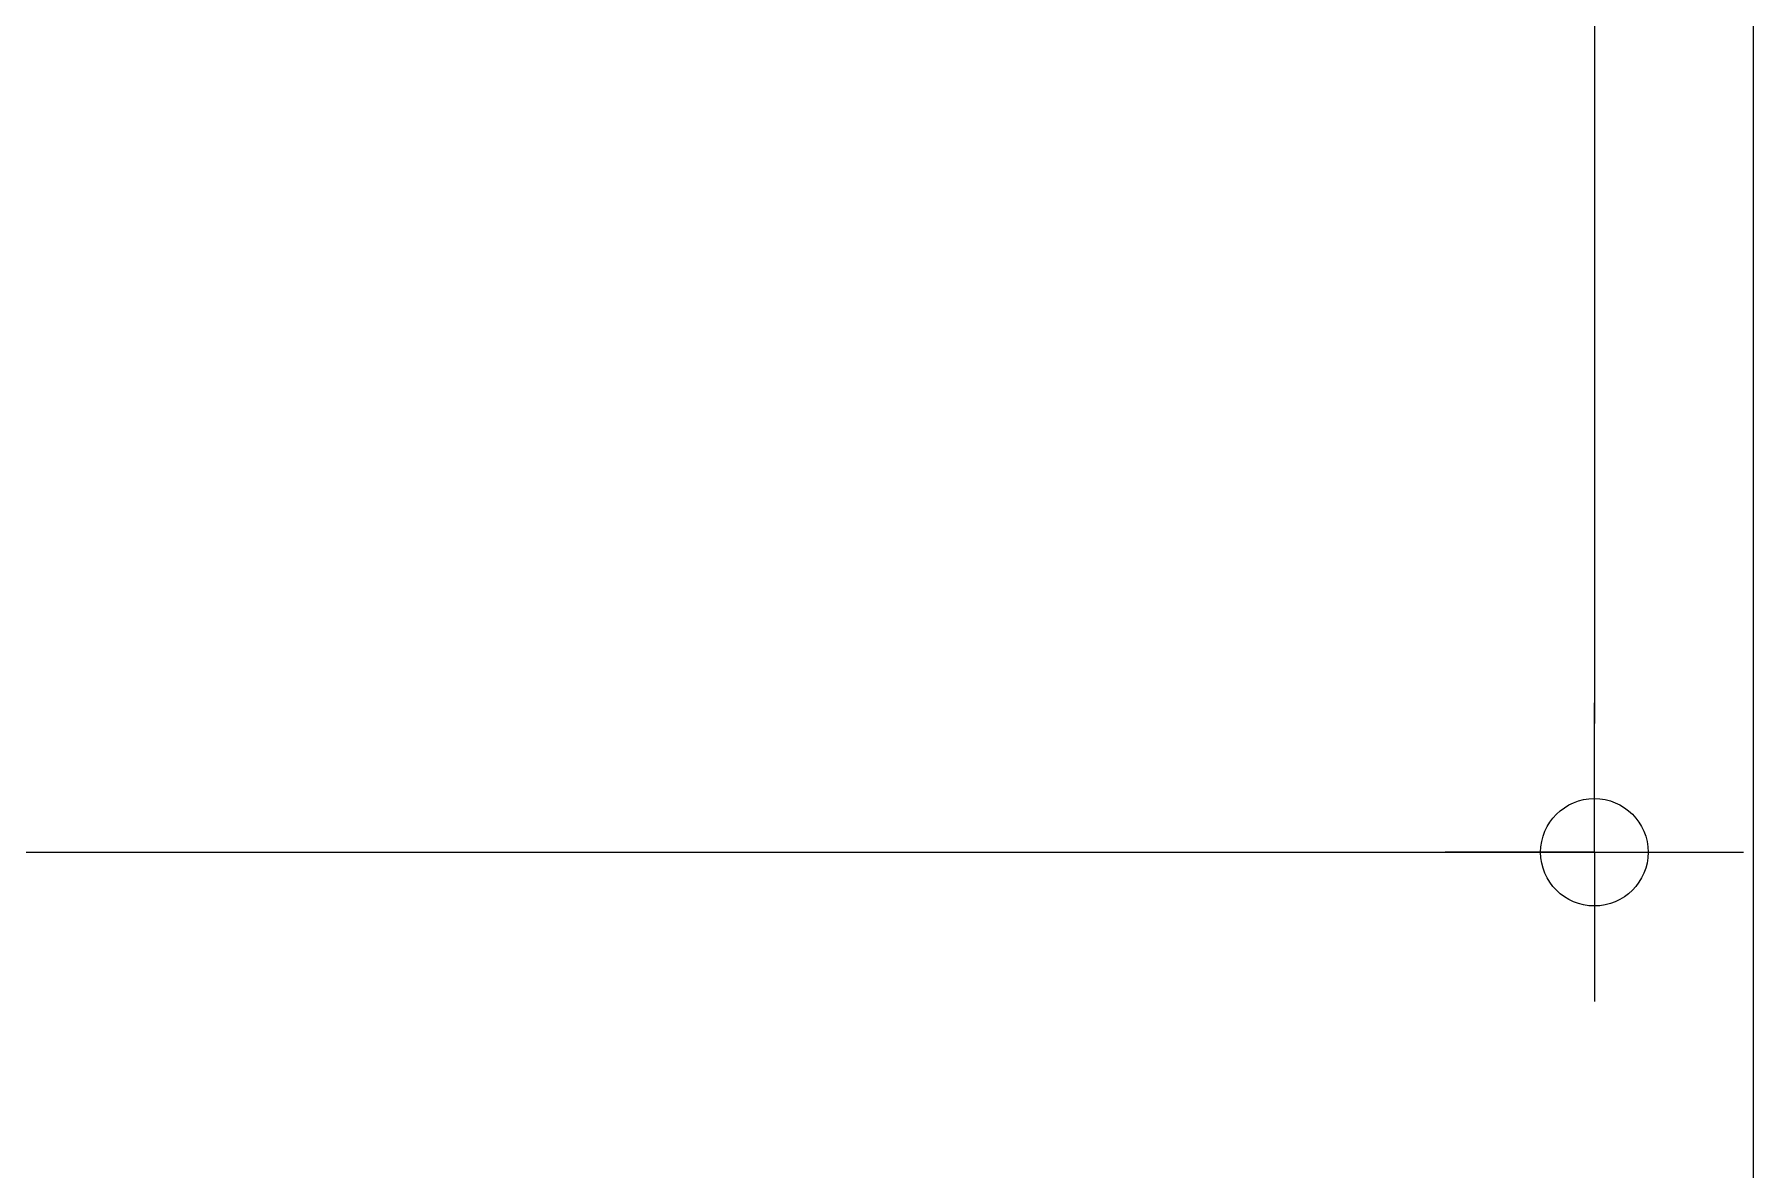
# Model space of a CAD drawing. Header units: millimetres. Extents: x 0 to 420, y 0 to 297.
# Drawn here: x 98.17 to 141.35, y 151.91 to 180.44 of the extents above; entities that cross this region are included whole.
import ezdxf

# ---------------------------------------------------------------- set-up
doc = ezdxf.new("R2010")
doc.units = ezdxf.units.MM

# ---------------------------------------------------------------- blocks, each defined once
blk = doc.blocks.new('SW_CENTERMARKSYMBOL_0')
at = {"color": 0, "linetype": 'Continuous', "lineweight": 0}
blk.add_line((2.5, 0), (77.414, 0), dxfattribs=at)
blk = doc.blocks.new('SW_CENTERMARKSYMBOL_2')
at = {"color": 0, "linetype": 'Continuous', "lineweight": 0}
for p, q in [((0, 2.5), (0, 3.75)), ((0, 0), (0, 2.5)), ((-2.5, 0), (-3.75, 0)), ((0, 0), (-2.5, 0)), ((0, 0), (0, -2.5)), ((0, 0), (2.5, 0)), ((2.5, 0), (3.75, 0)), ((0, -2.5), (0, -3.75))]:
    blk.add_line(p, q, dxfattribs=at)
blk = doc.blocks.new('SW_CENTERMARKSYMBOL_5')
at = {"color": 0, "linetype": 'Continuous', "lineweight": 0}
blk.add_line((0, -2.5), (0, -74.265), dxfattribs=at)

msp = doc.modelspace()

# ---------------------------------------------------------------- linework, layer by layer
at = {"color": 7, "linetype": 'Continuous', "lineweight": 25}
msp.add_line((141.35489, 138.67468), (141.35489, 240.8861), dxfattribs=at)
msp.add_circle((137.35489, 159.8861), 1.35, dxfattribs=at)

# ---------------------------------------------------------------- block references
at = {"color": 7, "linetype": 'Continuous', "lineweight": 0}
for name, p in [('SW_CENTERMARKSYMBOL_5', (137.35489, 237.3861)), ('SW_CENTERMARKSYMBOL_0', (60.35489, 159.8861)), ('SW_CENTERMARKSYMBOL_2', (137.35489, 159.8861))]:
    msp.add_blockref(name, p, dxfattribs=at)

doc.saveas('drawing.dxf')
